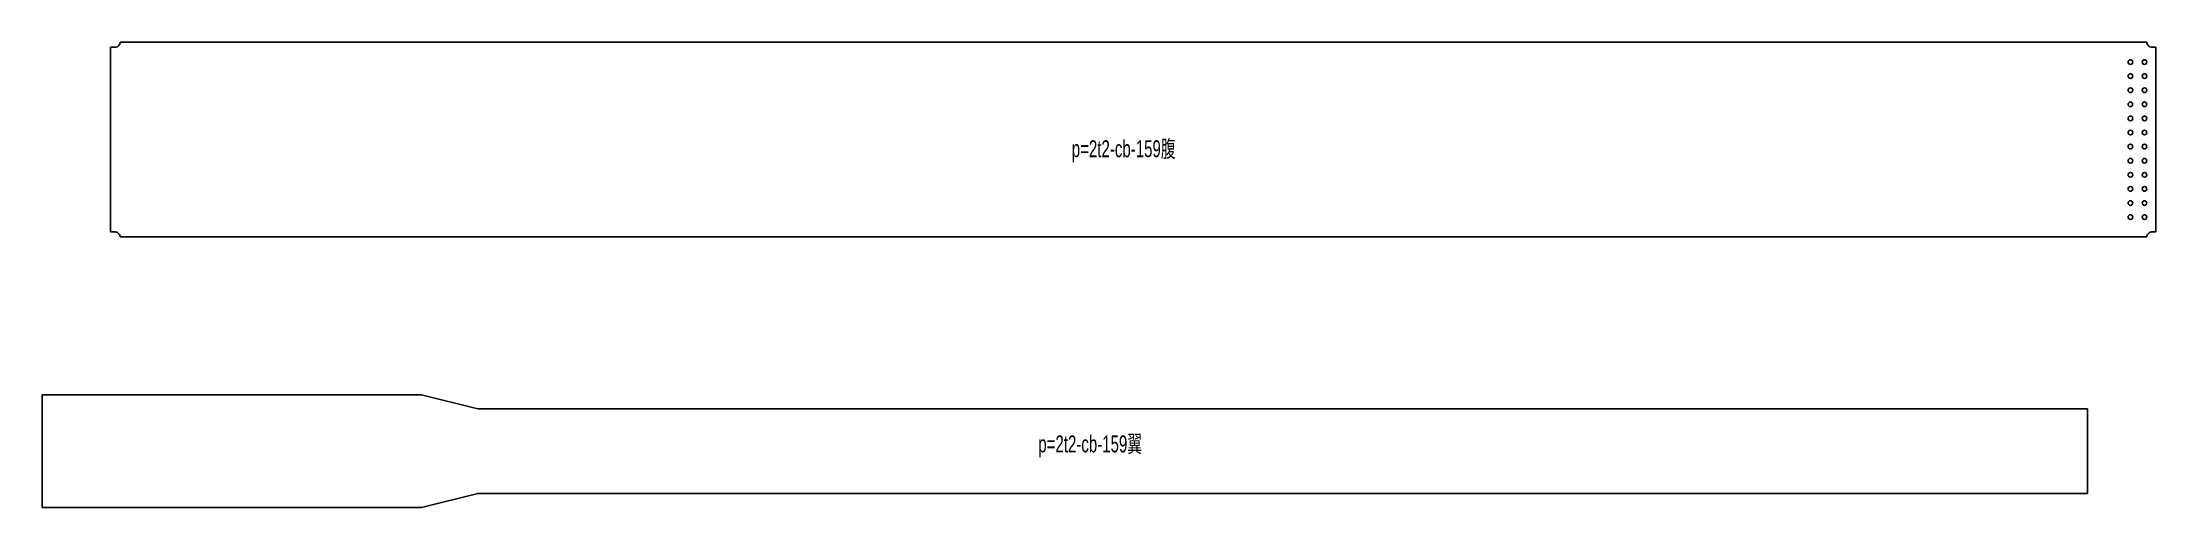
# Model space of a CAD drawing. Header units: millimetres. Extents: x 348 to 15361, y 413 to 3714.
import ezdxf

# ---------------------------------------------------------------- set-up
doc = ezdxf.new("R2010")
doc.units = ezdxf.units.MM
doc.layers.add('PartMark', color=3, linetype='Continuous', lineweight=0)
doc.styles.add('romsim', font='ARIAL.TTF')

msp = doc.modelspace()

# ---------------------------------------------------------------- linework, layer by layer
at = {"color": 7}
for p, q in [((866, 3679), (833, 3679)), ((833, 3679), (833, 2369)), ((871, 3679), (866, 3679)), ((872, 3679), (871, 3679)), ((15298, 3714), (901, 3714)), ((901, 3714), (901, 3708)), ((15298, 3708), (15298, 3714)), ((15333, 3679), (15327, 3679)), ((15361, 3679), (15333, 3679)), ((15361, 2369), (15361, 3679)), ((833, 2369), (866, 2369)), ((866, 2369), (871, 2368)), ((871, 2368), (872, 2368)), ((901, 2339), (901, 2334)), ((901, 2334), (15298, 2334)), ((15298, 2334), (15298, 2339)), ((15327, 2368), (15333, 2369)), ((15333, 2369), (15361, 2369)), ((348, 1213), (348, 413)), ((3041, 1213), (348, 1213)), ((3441, 1113), (3041, 1213)), ((14876, 1113), (3441, 1113)), ((14876, 606), (14876, 1113)), ((14876, 513), (14876, 606)), ((3041, 413), (3441, 513)), ((3441, 513), (14876, 513)), ((348, 413), (3041, 413))]:
    msp.add_line(p, q, dxfattribs=at)
for centre, radius, start, end in [((866, 3714), 35, 279, 351), ((15333, 3714), 35, 189, 261), ((15181, 3574), 16.5, 0, 180), ((15181, 3574), 16.5, 90, 0), ((15181, 3574), 16.5, 180, 0), ((15181, 3474), 16.5, 90, 0), ((15181, 3474), 16.5, 0, 180), ((15181, 3474), 16.5, 180, 0), ((15181, 3574), 16.5, 0, 90), ((15181, 3474), 16.5, 0, 90), ((15281, 3574), 16.5, 0, 180), ((15281, 3574), 16.5, 90, 0), ((15281, 3574), 16.5, 180, 0), ((15281, 3474), 16.5, 0, 180), ((15281, 3474), 16.5, 90, 0), ((15281, 3474), 16.5, 180, 0), ((15281, 3574), 16.5, 0, 90), ((15281, 3474), 16.5, 0, 90), ((15181, 3374), 16.5, 0, 180), ((15181, 3374), 16.5, 90, 0), ((15181, 3374), 16.5, 180, 0), ((15181, 3374), 16.5, 0, 90), ((15281, 3374), 16.5, 90, 0), ((15281, 3374), 16.5, 0, 180), ((15281, 3374), 16.5, 180, 0), ((15281, 3374), 16.5, 0, 90), ((15181, 3274), 16.5, 0, 180), ((15181, 3274), 16.5, 90, 0), ((15181, 3274), 16.5, 180, 0), ((15181, 3174), 16.5, 0, 180), ((15181, 3174), 16.5, 90, 0), ((15181, 3174), 16.5, 180, 0), ((15181, 3274), 16.5, 0, 90), ((15181, 3174), 16.5, 0, 90), ((15281, 3274), 16.5, 0, 180), ((15281, 3274), 16.5, 90, 0), ((15281, 3274), 16.5, 180, 0), ((15281, 3174), 16.5, 90, 0), ((15281, 3174), 16.5, 0, 180), ((15281, 3174), 16.5, 180, 0), ((15281, 3274), 16.5, 0, 90), ((15281, 3174), 16.5, 0, 90), ((15181, 3074), 16.5, 90, 0), ((15181, 3074), 16.5, 0, 180), ((15181, 3074), 16.5, 180, 0), ((15181, 3074), 16.5, 0, 90), ((15281, 3074), 16.5, 90, 0), ((15281, 3074), 16.5, 0, 180), ((15281, 3074), 16.5, 180, 0), ((15281, 3074), 16.5, 0, 90), ((15181, 2974), 16.5, 0, 180), ((15181, 2974), 16.5, 90, 0), ((15181, 2974), 16.5, 180, 0), ((15181, 2874), 16.5, 0, 180), ((15181, 2874), 16.5, 90, 0), ((15181, 2874), 16.5, 180, 0), ((15181, 2974), 16.5, 0, 90), ((15181, 2874), 16.5, 0, 90), ((15281, 2974), 16.5, 0, 180), ((15281, 2974), 16.5, 90, 0), ((15281, 2974), 16.5, 180, 0), ((15281, 2874), 16.5, 0, 180), ((15281, 2874), 16.5, 90, 0), ((15281, 2874), 16.5, 180, 0), ((15281, 2974), 16.5, 0, 90), ((15281, 2874), 16.5, 0, 90), ((15181, 2774), 16.5, 90, 0), ((15181, 2774), 16.5, 0, 180), ((15181, 2774), 16.5, 180, 0), ((15181, 2774), 16.5, 0, 90), ((15281, 2774), 16.5, 90, 0), ((15281, 2774), 16.5, 0, 180), ((15281, 2774), 16.5, 180, 0), ((15281, 2774), 16.5, 0, 90), ((15181, 2674), 16.5, 0, 180), ((15181, 2674), 16.5, 90, 0), ((15181, 2674), 16.5, 180, 0), ((15181, 2574), 16.5, 90, 0), ((15181, 2574), 16.5, 0, 180), ((15181, 2574), 16.5, 180, 0), ((15181, 2674), 16.5, 0, 90), ((15181, 2574), 16.5, 0, 90), ((15281, 2674), 16.5, 90, 0), ((15281, 2674), 16.5, 0, 180), ((15281, 2674), 16.5, 180, 0), ((15281, 2574), 16.5, 90, 0), ((15281, 2574), 16.5, 0, 180), ((15281, 2574), 16.5, 180, 0), ((15281, 2674), 16.5, 0, 90), ((15281, 2574), 16.5, 0, 90), ((15181, 2474), 16.5, 90, 0), ((15181, 2474), 16.5, 0, 180), ((15181, 2474), 16.5, 180, 0), ((15181, 2474), 16.5, 0, 90), ((15281, 2474), 16.5, 90, 0), ((15281, 2474), 16.5, 0, 180), ((15281, 2474), 16.5, 180, 0), ((15281, 2474), 16.5, 0, 90), ((866, 2334), 35, 9, 81), ((15333, 2334), 35, 99, 171)]:
    msp.add_arc(centre, radius, start, end, dxfattribs=at)

# ---------------------------------------------------------------- texts
at = {"layer": 'PartMark', "color": 7, "style": 'romsim', "width": 0.6375}
for s, p in [('p=2t2-cb-159腹', (7661, 2899)), ('p=2t2-cb-159翼', (7423, 805))]:
    msp.add_text(s, height=120, dxfattribs=at).set_placement(p)

doc.saveas('drawing.dxf')
